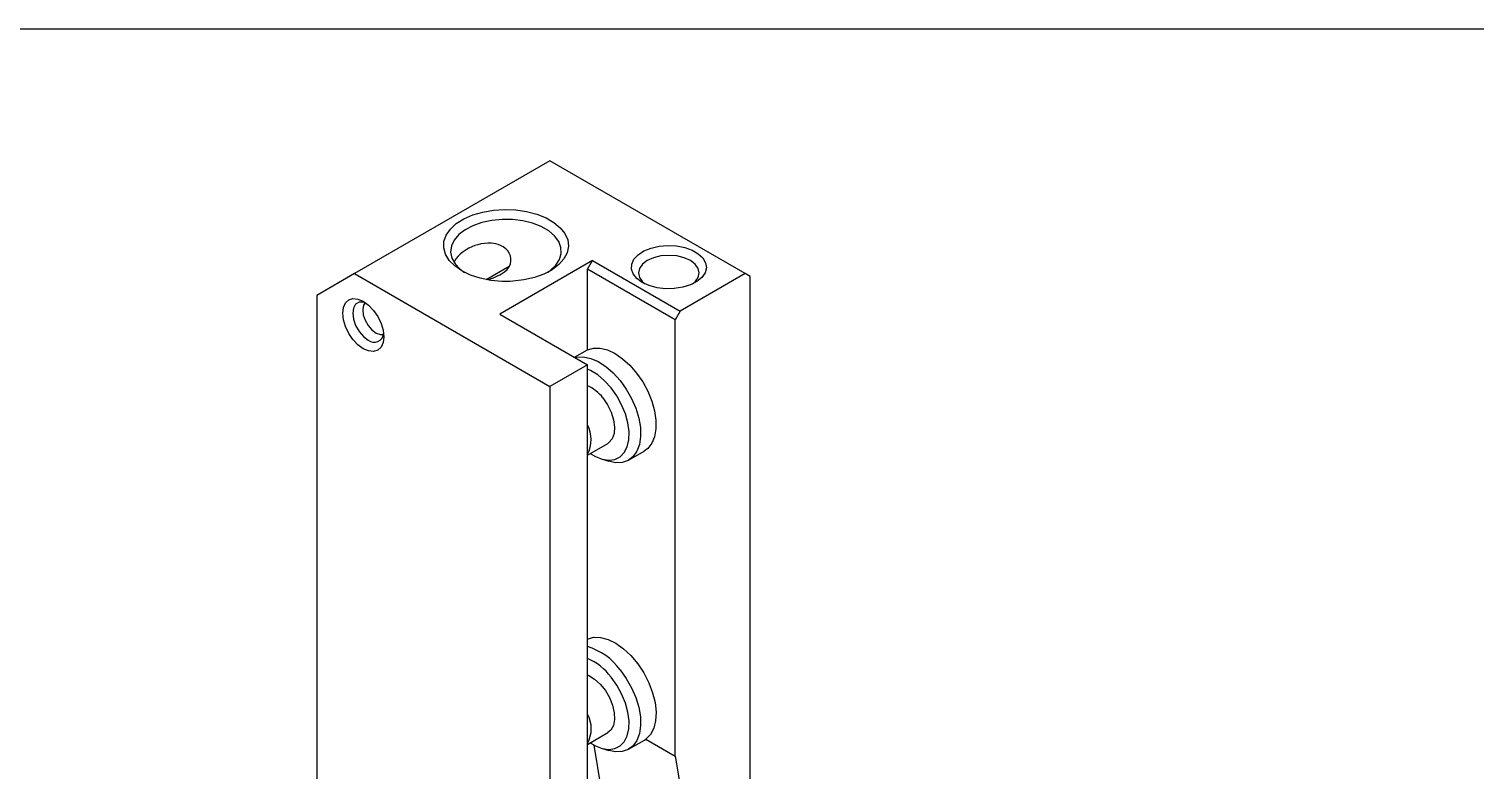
# Model space of a CAD drawing. Extents: x 0 to 278, y 1 to 215.
# Drawn here: x 230.44 to 256.36, y 201.36 to 214.65 of the extents above; entities that cross this region are included whole.
import ezdxf

# ---------------------------------------------------------------- set-up
doc = ezdxf.new("R2010")
doc.units = 0
doc.layers.get('0').update_dxf_attribs({"linetype": 'CONTINUOUS'})

msp = doc.modelspace()

# ---------------------------------------------------------------- linework, layer by layer
at = {"color": 7, "linetype": 'CONTINUOUS'}
for p, q in [((1.5794, 214.6454), (277.9892, 214.6454)), ((239.7734, 212.2792), (236.2711, 210.2574)), ((243.2757, 210.2574), (239.7734, 212.2792)), ((240.5367, 210.4907), (238.8754, 209.5316)), ((240.4469, 210.3351), (240.5367, 210.4907)), ((240.5367, 210.4907), (242.1083, 209.5834)), ((236.2711, 210.2574), (235.5976, 209.8685)), ((236.2711, 210.2574), (239.7734, 208.2356)), ((238.6315, 210.1503), (239.0465, 210.39)), ((242.0185, 209.4279), (240.4469, 210.3351)), ((240.4469, 208.8918), (240.4469, 210.3351)), ((243.2757, 210.2574), (242.1083, 209.5834)), ((243.3655, 210.2055), (243.2757, 210.2574)), ((239.0635, 210.1182), (238.9117, 210.1182)), ((243.3655, 200.7688), (243.3655, 210.2055)), ((235.5976, 209.8685), (235.5976, 201.1057)), ((236.4572, 209.7377), (236.4378, 209.6961)), ((238.8754, 209.5316), (240.4469, 208.6244)), ((242.1083, 209.5834), (242.0185, 209.4279)), ((242.0185, 201.6085), (242.0185, 209.4279)), ((236.7439, 209.1658), (236.7897, 209.1618)), ((240.2153, 208.7581), (240.4469, 208.8918)), ((240.4469, 208.6244), (239.7734, 208.2356)), ((240.4469, 199.0839), (240.4469, 208.6244)), ((239.7734, 208.2356), (239.7734, 198.6951)), ((240.4469, 207.0035), (240.8119, 207.2142)), ((240.6914, 206.936), (240.8297, 206.8928)), ((241.1856, 206.9148), (241.4615, 207.0741)), ((240.4469, 201.8184), (240.8119, 202.0291)), ((240.6939, 201.0409), (240.566, 201.8048)), ((240.6914, 201.751), (240.8297, 201.7078)), ((241.1856, 201.7298), (241.4677, 201.8927)), ((241.4677, 201.8927), (241.4947, 201.9108)), ((241.4947, 201.9108), (242.0185, 201.6085)), ((242.0185, 201.6085), (242.2654, 200.1337))]:
    msp.add_line(p, q, dxfattribs=at)
at = {"color": 7, "linetype": 'CONTINUOUS', "flags": 128}
for points in [[(238.1962, 210.306), (238.0677, 210.3949), (237.9686, 210.4957), (237.9024, 210.605), (237.871, 210.7194), (237.8755, 210.8352), (237.9157, 210.9487), (237.9904, 211.0562), (238.0972, 211.1542), (238.2325, 211.2397), (238.3922, 211.3099), (238.571, 211.3625), (238.7631, 211.3958), (238.9625, 211.4088), (239.1627, 211.401), (239.3573, 211.3727), (239.54, 211.3248), (239.7049, 211.2588), (239.8468, 211.1769), (239.961, 211.0817), (240.044, 210.9762), (240.093, 210.8639), (240.1065, 210.7484), (240.0841, 210.6333), (240.0264, 210.5223), (239.9353, 210.4191), (239.8137, 210.327), (239.6656, 210.2488), (239.4957, 210.1872), (239.3095, 210.1441), (239.1129, 210.1208), (238.9123, 210.1182), (238.7142, 210.1363), (238.5248, 210.1746), (238.3503, 210.2318), (238.1962, 210.306)], [(239.7315, 210.2801), (239.7819, 210.3159), (239.8801, 210.4089), (239.946, 210.5109), (239.9773, 210.6183), (239.9728, 210.7272), (239.9327, 210.8336), (239.8585, 210.9337), (239.7527, 211.0238), (239.6193, 211.1008), (239.4631, 211.1619), (239.2897, 211.2047), (239.1054, 211.2279), (238.9168, 211.2305), (238.7308, 211.2124), (238.5541, 211.1744), (238.393, 211.1177), (238.2535, 211.0444), (238.1404, 210.9573), (238.058, 210.8593), (238.0092, 210.7541), (237.9957, 210.6455), (238.0181, 210.5374), (238.0756, 210.4337), (238.166, 210.3381), (238.2437, 210.2801)], [(238.6781, 210.151), (238.7077, 210.1622), (238.7627, 210.1841), (238.8376, 210.2175), (238.8744, 210.2363), (238.9099, 210.2568), (238.9616, 210.2927), (239.0071, 210.3346), (239.042, 210.3803), (239.0662, 210.4323), (239.0764, 210.4797), (239.0762, 210.5299), (239.0662, 210.5762), (239.0465, 210.6219), (239.0186, 210.6638), (238.9822, 210.702), (238.9374, 210.7358), (238.8862, 210.7632), (238.8473, 210.7783), (238.8066, 210.7898), (238.7643, 210.7979), (238.7211, 210.8025), (238.6617, 210.8037), (238.6023, 210.7995), (238.543, 210.7903), (238.485, 210.7767), (238.4287, 210.7593), (238.3746, 210.7383), (238.3225, 210.714), (238.2734, 210.6867), (238.2206, 210.6516), (238.1725, 210.6128), (238.1288, 210.5693), (238.0907, 210.5211), (238.0684, 210.4856), (238.0646, 210.4783)], [(241.4303, 210.0993), (241.3333, 210.17), (241.2673, 210.2518), (241.2357, 210.3402), (241.2402, 210.4304), (241.2807, 210.5175), (241.3548, 210.5969), (241.4587, 210.6643), (241.5868, 210.7161), (241.732, 210.7494), (241.8866, 210.7624), (242.0423, 210.7546), (242.1907, 210.7262), (242.3237, 210.6788), (242.4342, 210.615), (242.5163, 210.5383), (242.5654, 210.4526), (242.579, 210.3627), (242.5564, 210.2735), (242.4987, 210.1896), (242.409, 210.1157), (242.2923, 210.0557), (242.1547, 210.0129), (242.0038, 209.9896), (241.8476, 209.9869), (241.6945, 210.0052), (241.5529, 210.0433), (241.4303, 210.0993)], [(242.3326, 210.0734), (242.3792, 210.1127), (242.4337, 210.1887), (242.4523, 210.2703), (242.4337, 210.3519), (242.3792, 210.428), (242.2924, 210.4933), (242.1793, 210.5434), (242.0476, 210.5749), (241.9062, 210.5856), (241.7649, 210.5749), (241.6332, 210.5434), (241.5201, 210.4933), (241.4333, 210.428), (241.3787, 210.3519), (241.3601, 210.2703), (241.3787, 210.1887), (241.4333, 210.1127), (241.4798, 210.0734)], [(236.4283, 208.9119), (236.333, 208.9814), (236.2442, 209.0751), (236.1679, 209.1867), (236.1094, 209.3086), (236.0726, 209.4323), (236.0601, 209.5496), (236.0726, 209.6524), (236.1094, 209.7337), (236.1679, 209.788), (236.2442, 209.8116), (236.333, 209.8028), (236.4283, 209.7622), (236.5236, 209.6927), (236.6124, 209.599), (236.6886, 209.4874), (236.7471, 209.3656), (236.7839, 209.2418), (236.7964, 209.1245), (236.7839, 209.0217), (236.7471, 208.9404), (236.6886, 208.8861), (236.6124, 208.8626), (236.5236, 208.8714), (236.4283, 208.9119)], [(236.4764, 209.7308), (236.432, 209.7443), (236.3544, 209.7434), (236.2928, 209.7079), (236.2533, 209.6411), (236.2397, 209.5496), (236.2533, 209.4424), (236.2928, 209.33), (236.3544, 209.2233), (236.432, 209.1328), (236.5181, 209.0674)], [(236.4648, 209.7352), (236.4358, 209.6916), (236.4195, 209.6142), (236.4285, 209.5208), (236.4618, 209.4216), (236.5158, 209.3273), (236.5847, 209.2481), (236.6609, 209.1925), (236.7362, 209.1667), (236.7913, 209.1697)], [(240.2249, 208.7526), (240.2582, 208.7604), (240.3779, 208.7655), (240.5074, 208.7383), (240.6423, 208.6798), (240.7779, 208.5918), (240.9097, 208.4774), (241.0331, 208.3406), (241.144, 208.1859), (241.2386, 208.0186), (241.3137, 207.8445), (241.3667, 207.6694), (241.3957, 207.4993), (241.3999, 207.3401), (241.3791, 207.197), (241.3339, 207.0751), (241.266, 206.9784), (241.1776, 206.9103), (241.0717, 206.8731), (240.952, 206.8679), (240.8297, 206.8928)], [(240.4469, 208.8918), (240.5555, 208.9231), (240.6771, 208.9222), (240.8077, 208.8892), (240.9428, 208.8252), (241.0779, 208.7324), (241.2083, 208.6139), (241.3296, 208.4738), (241.4377, 208.3167), (241.529, 208.1482), (241.6003, 207.9737), (241.6492, 207.7994), (241.6741, 207.631), (241.6741, 207.4744), (241.6492, 207.3347), (241.6003, 207.2169), (241.529, 207.1248), (241.4615, 207.0741)], [(240.4963, 207.032), (240.5889, 206.9778), (240.7141, 206.9294), (240.8329, 206.9125), (240.9407, 206.9276), (241.0333, 206.9744), (241.1073, 207.0508), (241.1596, 207.1541), (241.1885, 207.2802), (241.1926, 207.4243), (241.1719, 207.5808), (241.1272, 207.7438), (241.0602, 207.907), (240.9734, 208.064), (240.8703, 208.209), (240.7546, 208.3362), (240.631, 208.4409), (240.5042, 208.5189), (240.4469, 208.5446)], [(240.7247, 208.0292), (240.8088, 207.907), (240.8743, 207.7737), (240.9173, 207.6376), (240.9349, 207.5073), (240.926, 207.391), (240.8913, 207.2959), (240.8329, 207.2282), (240.8119, 207.2142)], [(240.4469, 203.7068), (240.5584, 203.7384), (240.6835, 203.7363), (240.8178, 203.7004), (240.9564, 203.6321), (241.0945, 203.5338), (241.2272, 203.4091), (241.3496, 203.2623), (241.4574, 203.0987), (241.5469, 202.9242), (241.6147, 202.7448), (241.6585, 202.5672), (241.6767, 202.3975), (241.6687, 202.2418), (241.6347, 202.1057), (241.576, 201.9941), (241.4947, 201.9108)], [(240.4469, 203.0634), (240.4703, 203.0535), (240.5758, 202.9901), (240.6774, 202.8987), (240.7688, 202.785), (240.8442, 202.6562), (240.8988, 202.5204), (240.9293, 202.3862), (240.9337, 202.2619), (240.9118, 202.1554), (240.8649, 202.0733), (240.8119, 202.0291)], [(240.4963, 201.8469), (240.5889, 201.7928), (240.7141, 201.7444), (240.8329, 201.7274), (240.9407, 201.7426), (241.0333, 201.7893), (241.1073, 201.8658), (241.1596, 201.9691), (241.1885, 202.0952), (241.1926, 202.2392), (241.1719, 202.3958), (241.1272, 202.5588), (241.0602, 202.7219), (240.9734, 202.879), (240.8703, 203.0239)], [(241.0331, 203.1556), (241.144, 203.0009), (241.2386, 202.8336), (241.3137, 202.6595), (241.3667, 202.4844), (241.3957, 202.3143), (241.3999, 202.155), (241.3791, 202.012), (241.3339, 201.8901), (241.266, 201.7934), (241.1776, 201.7253), (241.0717, 201.688), (240.952, 201.6829), (240.8297, 201.7078)]]:
    msp.add_lwpolyline(points, dxfattribs=at)
at = {"color": 7, "linetype": 'CONTINUOUS'}
for centre, radius, start, end in [((236.6257, 209.1968), 0.1683, 230.23388, 354.89566), ((240.1702, 207.6121), 0.6939, 36.9472, 66.49501), ((239.9646, 207.2826), 0.5497, 331.32761, 28.67239), ((240.1339, 202.5049), 1.11, 35.89034, 73.61983), ((240.0199, 202.3862), 1.063, 36.86765, 66.31136), ((239.9759, 202.0976), 0.5398, 330.75091, 29.24909)]:
    msp.add_arc(centre, radius, start, end, dxfattribs=at)

doc.saveas('drawing.dxf')
